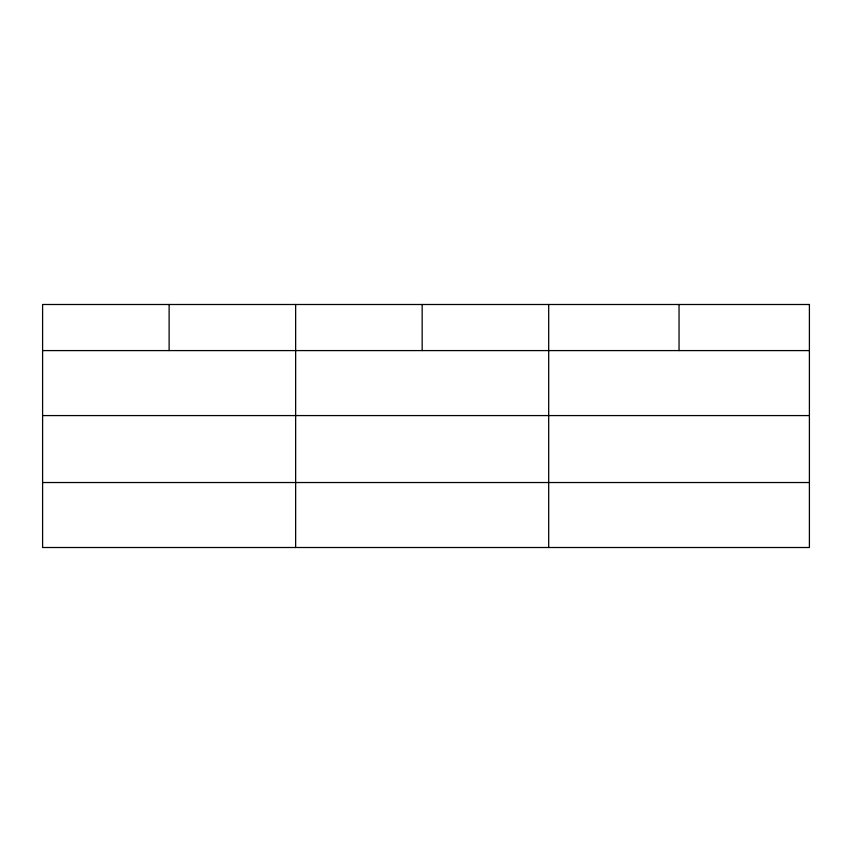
<?xml version="1.0" encoding="UTF-8"?>
<svg xmlns="http://www.w3.org/2000/svg" width="852" height="852" viewBox="0 0 852 852"><rect width="100%" height="100%" fill="white"/><g stroke="black" fill="none" stroke-linecap="round" stroke-linejoin="round"><path stroke-width="1.28" d="M42.6 350.587L809.4 350.587M42.6 415.574L809.4 415.574M42.6 482.53L809.4 482.53M679.044 304.494L679.044 350.587M548.688 304.494L548.688 547.506M422.166 304.494L422.166 350.587M295.644 304.494L295.644 547.506M169.122 304.494L169.122 350.587M809.4 304.494L42.6 304.494L42.6 547.506L809.4 547.506L809.4 304.494"/></g></svg>
